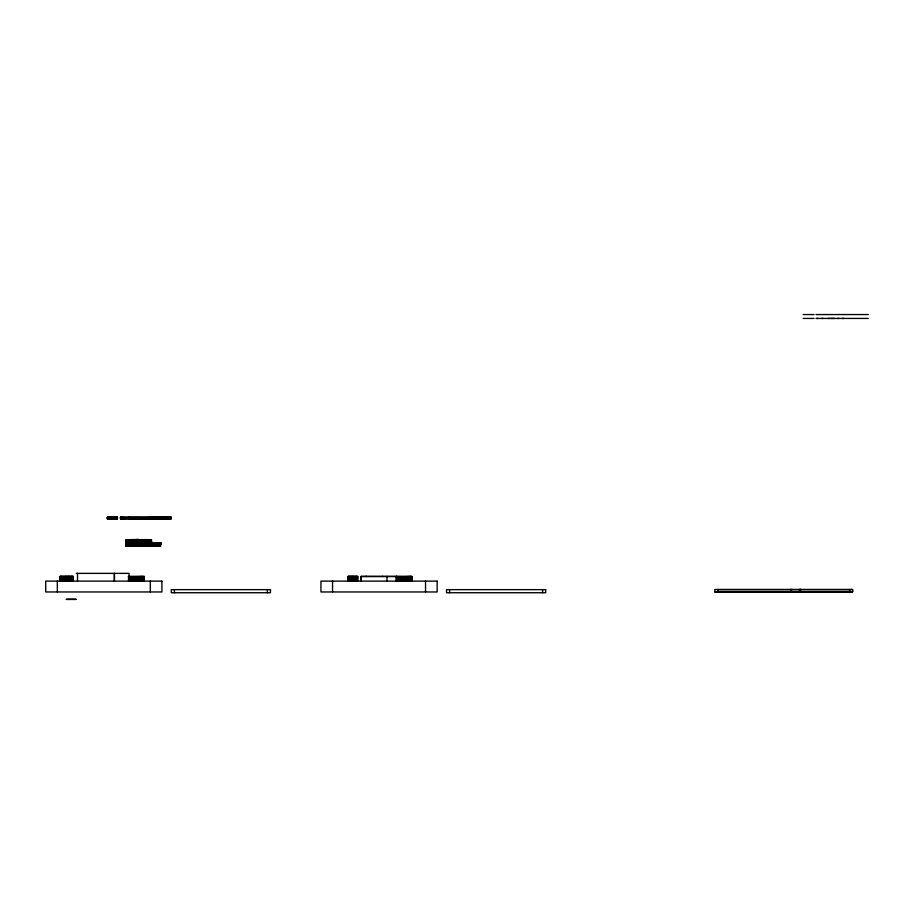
<?xml version="1.0" encoding="UTF-8"?>
<svg xmlns="http://www.w3.org/2000/svg" width="914" height="914" viewBox="0 0 914 914"><rect width="100%" height="100%" fill="white"/><g stroke="black" fill="none" stroke-linecap="round" stroke-linejoin="round"><path stroke-width="1.37" d="M151.587 539.694L125.618 539.706M151.61 541.968L143.258 541.602M151.427 540.448L151.118 540.231M151.427 541.214L151.118 540.997M140.528 539.683L147.371 539.603L145.829 539.728M142.824 541.339L151.85 541.145L125.618 540.905L147.371 541.145L141.567 541.682L146.331 541.968L125.664 541.911L136.392 541.671L130.451 541.899L132.633 542.025M135.558 539.728L138.562 539.466L129.845 539.648L130.862 539.728M127.069 545.475L125.618 545.555L140.996 546.046L125.618 546.138L160.784 546.126L127.069 545.475L127.069 543.933M790.062 589.507L791.044 589.61M798.276 589.507L801.178 589.61L800.07 589.507M801.144 591.838L800.401 591.941M801.144 591.929L798.779 591.941M852.682 589.644L717.09 589.644M714.805 591.804L716.348 591.804M789.685 591.838L790.336 591.838L789.685 591.929M361.384 576.448L396.653 576.46M365.577 576.437L366.64 576.46M382.726 576.437L382.269 576.46M387.113 576.437L386.896 581.11M361.144 581.11L361.259 576.46L361.384 581.098M800.675 589.507L799.259 589.61M803.155 314.553L814.031 314.553M815.996 314.553L868.3 314.553M803.155 318.426L814.031 318.426M815.996 318.426L868.3 318.426M816.796 318.438L817.813 318.438M821.503 318.426L822.109 318.438M822.417 318.438L823.046 318.438M827.673 318.438L830.015 318.426M830.86 318.438L834.345 318.438M837.544 318.438L838.961 318.438M842.091 318.438L843.805 318.438M117.392 517.255L107.281 517.255L107.304 518.798L117.392 518.798L117.438 517.255L117.369 518.798M171.215 517.255L120.328 517.255L120.328 518.798L171.215 518.798M150.673 542.847L161.378 542.927L151.793 543.007M76.239 573.375L129.08 573.375L129.194 581.121M128.36 576.46L144.309 576.46L144.309 581.121M360.984 576.46L411.871 576.46L411.871 581.121M791.044 589.519L792.461 589.519M790.336 589.61L791.478 589.61M791.947 591.838L790.062 591.941L791.947 591.929M798.779 591.838L800.675 591.929M716.348 591.964L851.14 591.964C854.019 593.06 853.116 587.748 850.397 589.484L714.828 589.484L714.908 591.964M66.276 599.173L76.056 599.173M66.276 599.447L76.056 599.447M396.904 581.11L396.71 576.46M715.216 591.964L852.682 591.804M140.996 543.122L151.85 543.442L125.618 543.43L147.371 543.442L140.779 543.602M140.996 544.698L151.85 545.018L125.618 545.007L147.371 545.018L140.779 545.178M396.31 576.46L396.219 581.121M133.215 542.219L151.45 541.796M133.215 542.985L151.85 542.665L125.664 542.676L136.392 542.436L130.451 542.665L132.633 542.79M849.609 589.484L849.609 591.804M717.89 589.484L717.89 591.804M542.596 589.644L542.596 592.74M449.619 589.644L449.619 592.74M425.536 581.121L425.536 591.964M411.746 576.46L411.791 581.121M411.494 576.46L411.494 581.121M411.106 576.46L411.106 581.121M410.9 576.46L410.9 581.121M410.706 576.46L410.706 581.121M410.5 576.46L410.5 581.121M410.283 576.46L410.283 581.121M410.066 576.46L410.066 581.121M409.838 576.46L409.838 581.121M409.598 576.46L409.598 581.121M409.346 576.46L409.346 581.121M409.095 576.46L409.095 581.121M408.821 576.46L408.821 581.121M408.524 576.46L408.524 581.121M408.181 576.46L408.181 581.121M407.815 576.46L407.815 581.121M407.427 576.46L407.427 581.121M407.027 576.46L407.027 581.121M406.593 576.46L406.593 581.121M406.147 576.46L406.147 581.121M405.69 576.46L405.69 581.121M405.21 576.46L405.21 581.121M404.719 576.46L404.719 581.121M404.217 576.46L404.217 581.121M403.691 576.46L403.691 581.121M403.154 576.46L403.154 581.121M402.606 576.46L402.606 581.121M402.034 576.46L402.034 581.121M401.486 576.46L401.486 581.121M400.938 576.46L400.938 581.121M400.412 576.46L400.412 581.121M399.909 576.46L399.909 581.121M399.418 576.46L399.418 581.121M398.95 576.46L398.95 581.121M398.515 576.46L398.515 581.121M398.093 576.46L398.093 581.121M397.704 576.46L397.704 581.121M397.339 576.46L397.339 581.121M397.007 576.46L397.007 581.121M396.448 576.46L396.448 581.121M361.144 576.46L360.984 581.121M357.557 581.121L358.082 576.46L347.937 576.46L347.983 581.121M357.431 576.46L357.431 581.121M357.305 576.46L357.191 581.121M357.077 576.46L357.077 581.121M356.826 576.46L356.951 581.121M356.7 576.46L356.7 581.121M356.403 576.46L356.551 581.121M356.254 576.46L356.254 581.121M356.083 576.46L356.083 581.121M355.912 576.46L355.912 581.121M355.74 576.46L355.74 581.121M355.546 576.46L355.546 581.121M355.363 576.46L355.363 581.121M355.238 576.46L355.089 581.121M354.963 576.46L354.952 581.121M354.781 576.46L354.781 581.121M354.643 576.46L354.518 581.121M354.381 581.121L354.381 576.46L354.129 581.121M353.924 576.46L354.015 581.121M353.798 576.46L353.775 581.121L353.592 576.46M353.467 576.46L353.387 581.121L353.17 576.46M353.044 576.46L353.044 581.121M352.918 576.46L352.918 581.121M352.61 576.46L352.77 581.121M352.438 576.46L352.438 581.121M352.313 576.46L352.313 581.121M352.176 576.46L352.027 581.121M351.879 576.46L351.879 581.121M351.707 576.46L351.707 581.121M351.536 576.46L351.536 581.121M351.353 576.46L351.353 581.121M351.159 576.46L351.159 581.121M350.953 576.46L350.953 581.121M350.759 576.46L350.759 581.121M350.576 576.46L350.576 581.121M350.405 576.46L350.405 581.121M350.245 576.46L350.245 581.121M350.085 576.46L349.936 581.121M349.799 576.46L349.799 581.121M349.662 576.46L349.662 581.121M349.479 576.46L349.479 581.121M349.308 576.46L349.308 581.121M349.011 576.46L349.148 581.121M348.874 576.46L348.874 581.121M348.76 576.46L348.611 581.121M348.565 576.46L348.417 581.121M348.325 576.46L348.337 581.121M348.154 576.46L348.12 581.121M332.559 581.121L332.559 591.964M267.368 589.644L267.368 592.74M174.391 589.644L174.391 592.74M171.158 517.255L171.147 518.798L170.964 517.255M170.769 517.255L170.838 518.798M170.644 517.255L170.575 518.798L170.45 517.255M170.255 517.255L170.255 518.798M170.05 517.255L170.05 518.798M169.844 517.255L169.844 518.798M169.627 517.255L169.627 518.798M169.41 517.255L169.41 518.798M169.181 517.255L169.181 518.798M168.953 517.255L168.953 518.798M168.702 517.255L168.702 518.798M168.439 517.255L168.439 518.798M168.165 517.255L168.165 518.798M167.879 517.255L167.879 518.798M167.536 517.255L167.536 518.798M167.159 517.255L167.159 518.798M166.782 517.255L166.782 518.798M166.371 517.255L166.371 518.798M165.948 517.255L165.948 518.798M165.503 517.255L165.503 518.798M165.046 517.255L165.046 518.798M164.566 517.255L164.566 518.798M164.074 517.255L164.074 518.798M163.56 517.255L163.56 518.798M163.035 517.255L163.035 518.798M162.498 517.255L162.498 518.798M161.949 517.255L161.949 518.798M161.39 517.255L161.39 518.798M160.83 517.255L160.83 518.798M160.293 517.255L160.293 518.798M159.767 517.255L159.767 518.798M159.253 517.255L159.253 518.798M158.773 517.255L158.773 518.798M158.305 517.255L158.305 518.798M157.859 517.255L157.859 518.798M157.437 517.255L157.437 518.798M157.048 517.255L157.048 518.798M156.682 517.255L156.682 518.798M156.363 517.255L156.363 518.798M156.054 517.255L156.054 518.798M155.791 517.255L155.791 518.798M155.574 517.255L155.574 518.798M155.403 517.255L155.403 518.798M155.266 517.255L155.14 518.798M155.014 518.798L155.014 517.255L154.774 518.798M154.649 517.255L154.649 518.798M154.409 517.255L154.535 518.798M154.169 517.255L154.295 518.798M154.043 517.255L154.043 518.798M153.792 517.255L153.918 518.798M153.632 517.255L153.632 518.798M153.415 517.255L153.415 518.798M153.186 517.255L153.186 518.798M152.969 517.255L152.969 518.798M152.752 517.255L152.752 518.798M152.535 517.255L152.535 518.798M152.295 517.255L152.295 518.798M152.055 517.255L152.055 518.798M151.793 517.255L151.793 518.798M151.507 517.255L151.507 518.798M151.198 517.255L151.198 518.798M150.867 517.255L150.867 518.798M150.502 517.255L150.502 518.798M150.296 581.121L150.296 591.964M150.113 517.255L150.113 518.798M149.668 517.255L149.668 518.798M149.062 517.255L149.062 518.798M148.422 517.255L148.422 518.798M147.771 517.255L147.771 518.798M147.108 517.255L147.108 518.798M146.434 517.255L146.434 518.798M145.749 517.255L145.749 518.798M145.063 517.255L145.063 518.798M144.366 517.255L144.366 518.798M144.263 576.46L144.149 581.121M143.818 576.46L143.818 581.121M143.658 517.255L143.658 518.798M143.292 576.46L143.292 581.121M142.95 517.255L142.95 518.798M143.041 576.46L143.041 581.121M142.767 576.46L142.767 581.121M142.493 576.46L142.493 581.121M142.23 517.255L142.23 518.798M142.218 576.46L142.218 581.121M141.933 576.46L141.933 581.121M141.624 576.46L141.624 581.121M141.51 517.255L141.51 518.798M141.316 576.46L141.316 581.121M140.985 576.46L140.985 581.121M140.779 517.255L140.779 518.798M140.642 576.46L140.642 581.121M140.276 576.46L140.276 581.121M140.048 517.255L140.048 518.798M139.899 576.46L139.899 581.121M139.385 517.255L139.385 518.798M139.442 576.46L139.442 581.121M138.962 576.46L138.962 581.121M138.745 517.255L138.745 518.798M138.448 576.46L138.448 581.121M138.117 517.255L138.117 518.798M137.911 576.46L137.911 581.121M137.477 517.255L137.477 518.798M137.351 576.46L137.351 581.121M136.849 517.255L136.849 518.798M136.769 576.46L136.769 581.121M136.209 517.255L136.209 518.798M136.152 576.46L136.152 581.121M135.569 517.255L135.569 518.798M135.523 576.46L135.523 581.121M134.918 517.255L134.918 518.798M134.872 576.46L134.872 581.121M134.267 517.255L134.267 518.798M134.198 576.46L134.198 581.121M133.615 517.255L133.615 518.798M133.513 576.46L133.513 581.121M132.953 517.255L132.953 518.798M132.804 576.46L132.804 581.121M132.29 517.255L132.29 518.798M132.073 576.46L132.073 581.121M131.616 517.255L131.616 518.798M131.33 576.46L131.33 581.121M130.942 517.255L130.942 518.798M130.599 576.46L130.599 581.121M130.279 517.255L130.279 518.798M129.879 576.46L129.879 581.121M129.719 517.255L129.719 518.798M129.24 517.255L129.251 518.798M129.045 517.255L129.171 518.798M128.92 517.255L128.92 518.798M128.771 517.255L128.76 518.798M128.577 517.255L128.577 518.798M128.52 576.46L128.52 581.121M128.36 517.255L128.428 518.798M128.131 517.255L128.131 518.798M127.183 517.255L127.183 518.798M126.281 517.255L126.281 518.798M125.435 517.255L125.435 518.798M124.647 517.255L124.647 518.798M123.927 517.255L123.927 518.798M123.264 517.255L123.264 518.798M122.682 517.255L122.682 518.798M122.168 517.255L122.168 518.798M121.745 517.255L121.745 518.798M121.391 517.255L121.391 518.798M121.094 517.255L121.059 518.798M120.945 517.255L120.865 518.798M120.774 517.255L120.717 518.798L120.591 517.255M117.175 517.255L117.141 518.798M117.015 517.255L116.981 518.798M116.843 517.255L116.786 518.798M116.581 517.255L116.649 518.798M116.421 517.255L116.306 518.798M116.181 518.798L116.181 517.255L115.907 518.798M115.758 517.255L115.758 518.798M115.598 517.255L115.598 518.798M115.438 517.255L115.438 518.798M115.267 517.255L115.267 518.798M115.084 517.255L115.084 518.798M114.89 517.255L114.89 518.798M114.696 517.255L114.616 518.798M114.444 517.255L114.433 518.798M114.49 573.375L114.49 581.121M114.319 517.255L114.296 518.798M114.284 573.375L114.284 581.121M114.136 517.255L114.136 518.798M113.862 517.255L113.987 518.798M113.736 517.255L113.622 518.798M113.542 517.255L113.176 518.798M112.993 517.255L112.879 518.798M112.81 517.255L112.73 518.798L112.513 517.255M112.399 517.255L112.399 518.798M112.125 517.255L112.262 518.798M111.965 517.255L111.965 518.798M111.782 517.255L111.782 518.798M111.657 517.255L111.519 518.798M111.382 517.255L111.382 518.798M111.222 517.255L111.222 518.798M111.062 517.255L111.062 518.798M110.891 517.255L110.891 518.798M110.708 517.255L110.708 518.798M110.503 517.255L110.503 518.798M110.308 517.255L110.308 518.798M110.114 517.255L110.114 518.798M109.931 517.255L109.931 518.798M109.76 517.255L109.76 518.798M109.589 517.255L109.429 518.798M109.28 517.255L109.28 518.798M109.143 517.255L109.143 518.798M109.017 517.255L109.017 518.798M108.823 517.255L108.823 518.798M108.652 517.255L108.503 518.798M108.355 517.255L108.355 518.798M108.229 517.255L108.103 518.798M107.989 517.255L107.909 518.798M107.749 517.255L107.818 518.798M107.555 517.255L107.612 518.798M107.384 517.255L107.338 518.798M77.53 573.375L77.53 581.121M73.097 576.46L73.223 581.121L73.326 576.46L59.901 576.46L59.844 581.121M72.926 576.46L72.926 581.121M72.834 576.46L72.846 581.121M72.674 576.46L72.617 581.121M72.457 576.46L72.457 581.121M72.286 576.46L72.137 581.121M71.989 576.46L71.989 581.121M71.829 576.46L71.829 581.121M71.658 576.46L71.658 581.121M71.486 576.46L71.486 581.121M71.292 576.46L71.292 581.121M71.098 576.46L71.098 581.121M70.892 576.46L70.892 581.121M70.675 576.46L70.675 581.121M70.447 576.46L70.447 581.121M70.218 576.46L70.218 581.121M69.967 576.46L69.967 581.121M69.727 576.46L69.704 581.121M69.555 576.46L69.521 581.121M69.373 576.46L69.384 581.121M69.178 576.46L69.201 581.121M68.961 576.46L68.961 581.121M68.767 576.46L68.767 581.121M68.607 576.46L68.607 581.121M68.424 576.46L68.424 581.121M68.287 576.46L68.173 581.121M68.104 576.46L67.933 581.121M67.762 576.46L67.785 581.121M67.716 576.46L67.579 581.121L67.385 576.46M67.305 576.46L67.213 581.121M67.11 576.46L66.973 581.121M66.825 576.46L66.825 581.121M66.665 576.46L66.665 581.121M66.494 576.46L66.494 581.121M66.299 576.46L66.299 581.121M66.094 576.46L66.094 581.121M65.854 576.46L65.854 581.121M65.694 576.46L65.694 581.121M65.511 576.46L65.511 581.121M65.317 576.46L65.317 581.121M65.123 576.46L65.123 581.121M64.905 576.46L64.905 581.121M64.677 576.46L64.677 581.121M64.426 576.46L64.426 581.121M64.174 576.46L64.174 581.121M63.9 576.46L63.9 581.121M63.649 576.46L63.649 581.121M63.409 576.46L63.409 581.121M63.18 576.46L63.18 581.121M62.963 576.46L62.963 581.121M62.758 576.46L62.758 581.121M62.563 576.46L62.563 581.121M62.198 576.46L62.381 581.121M61.958 576.46L61.958 581.121M61.729 576.46L61.729 581.121M61.524 576.46L61.524 581.121M61.329 576.46L61.329 581.121M61.158 576.46L61.158 581.121M60.998 576.46L60.998 581.121M60.85 576.46L60.735 581.121M60.632 576.46L60.53 581.121M60.347 576.46L60.438 581.121M60.278 576.46L60.141 581.121M60.084 576.46L59.993 581.121M57.319 581.121L57.319 591.964M151.758 544.173L147.862 544.39L161.378 544.47L125.618 544.47L151.758 544.173M146.457 545.772L155.529 546.046L146.457 545.772M130.051 541.157L138.562 541.019L130.051 541.157M146.983 544.218L130.599 544.218L146.983 544.218M161.915 581.121L45.7 581.121L45.7 591.964L161.915 591.964L161.915 581.121M437.155 581.121L320.94 581.121L320.94 591.964L437.155 591.964L437.155 581.121M270.464 589.644L171.284 589.644L171.284 592.74L270.464 592.74L270.464 589.644M545.704 589.644L446.523 589.644L446.523 592.74L545.704 592.74L545.704 589.644"/></g></svg>
